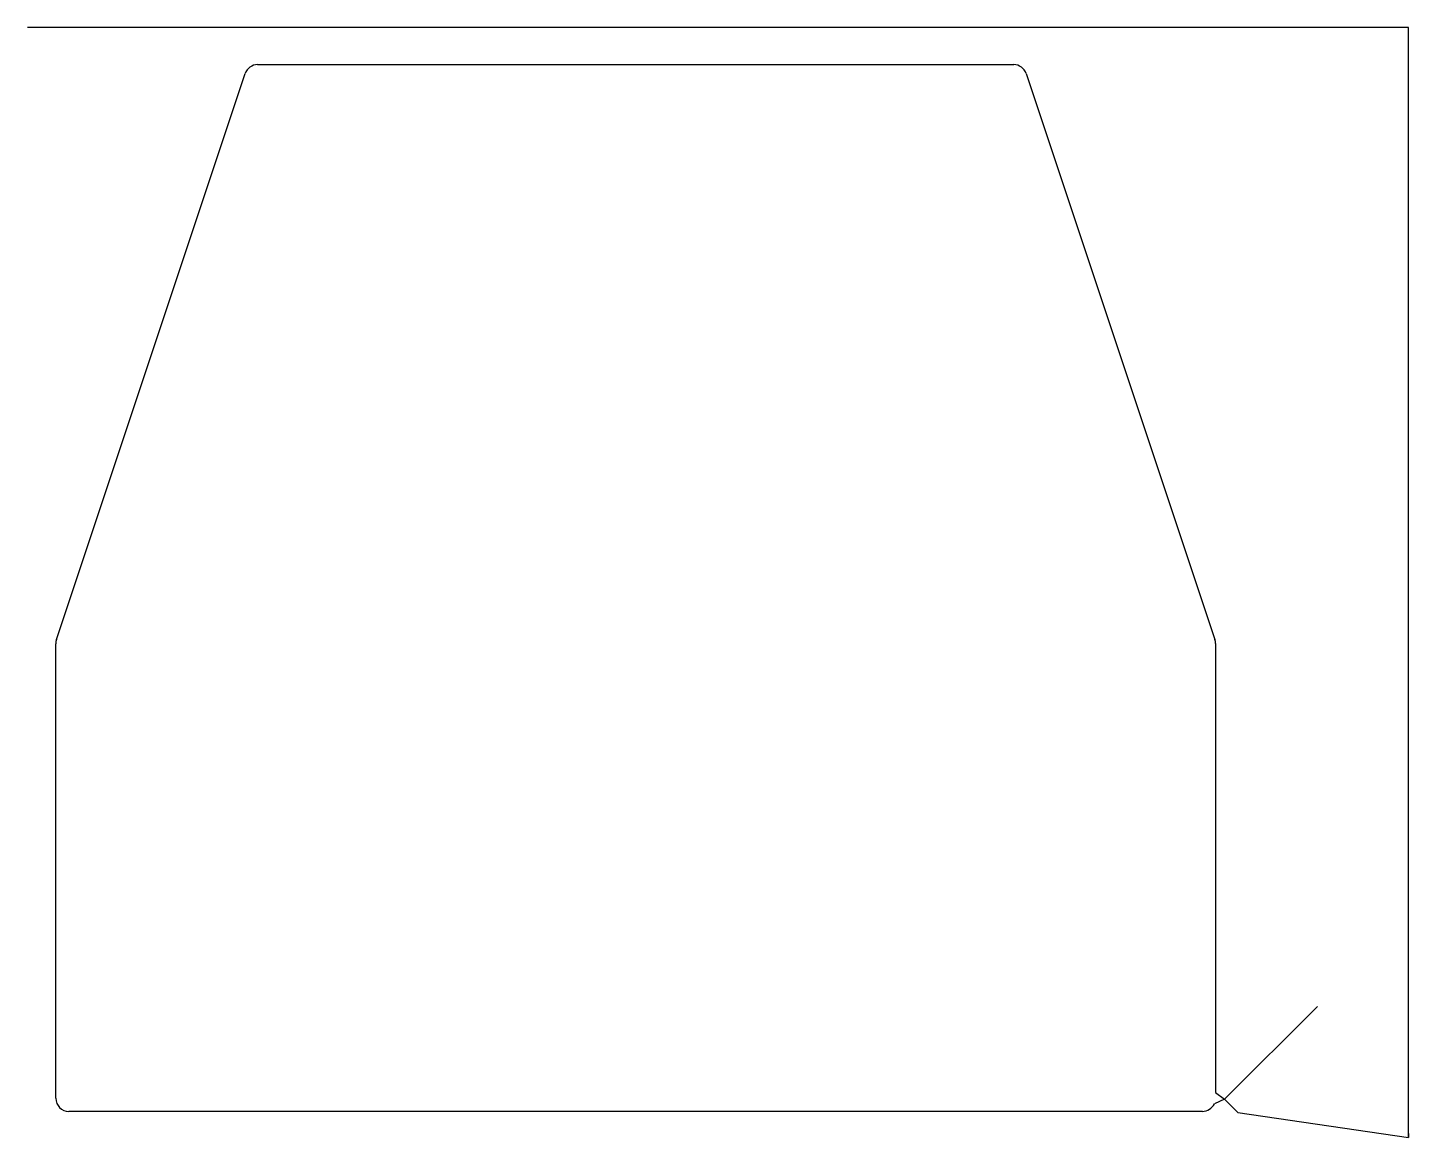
# Model space of a CAD drawing. Header units: metres. Extents: x 0 to 368, y 0 to 296.
import ezdxf

# ---------------------------------------------------------------- set-up
doc = ezdxf.new("R2010")
doc.units = ezdxf.units.M

msp = doc.modelspace()

# ---------------------------------------------------------------- linework, layer by layer
at = {"layer": 'TOOL_0'}
for p, q in [((1.001, 295.807), (0.001, 295.807)), ((367.881, 295.807), (1.001, 295.807)), ((367.881, 0.999), (367.881, 295.807)), ((7.681, 132.693), (57.964, 283.542)), ((61.281, 285.933), (262.725, 285.933)), ((266.045, 283.542), (316.325, 132.702)), ((7.504, 10.433), (7.504, 131.595)), ((316.505, 131.604), (316.505, 11.95)), ((343.678, 34.929), (318.929, 10.181)), ((316.505, 11.95), (318.929, 10.18)), ((318.929, 10.181), (316.183, 8.968)), ((318.929, 10.18), (322.465, 6.644)), ((313.004, 6.933), (11.004, 6.933)), ((322.465, 6.644), (367.881, -0.001)), ((367.881, -0.001), (367.881, 0.999)), ((367.881, 0.999), (367.881, -0.001)), ((367.881, -0.001), (367.881, 0.999))]:
    msp.add_line(p, q, dxfattribs=at)
for centre, radius, start, end in [((61.299, 282.412), 3.521, 90.2929, 161.28205), ((262.71, 282.412), 3.521, 18.71795, 89.75591), ((11.371, 131.536), 3.867, 162.59118, 179.12589), ((312.637, 131.535), 3.868, 1.02197, 17.55902), ((11.004, 10.433), 3.5, 180, 270), ((313.004, 10.433), 3.5, 270, 335.25801)]:
    msp.add_arc(centre, radius, start, end, dxfattribs=at)

doc.saveas('drawing.dxf')
